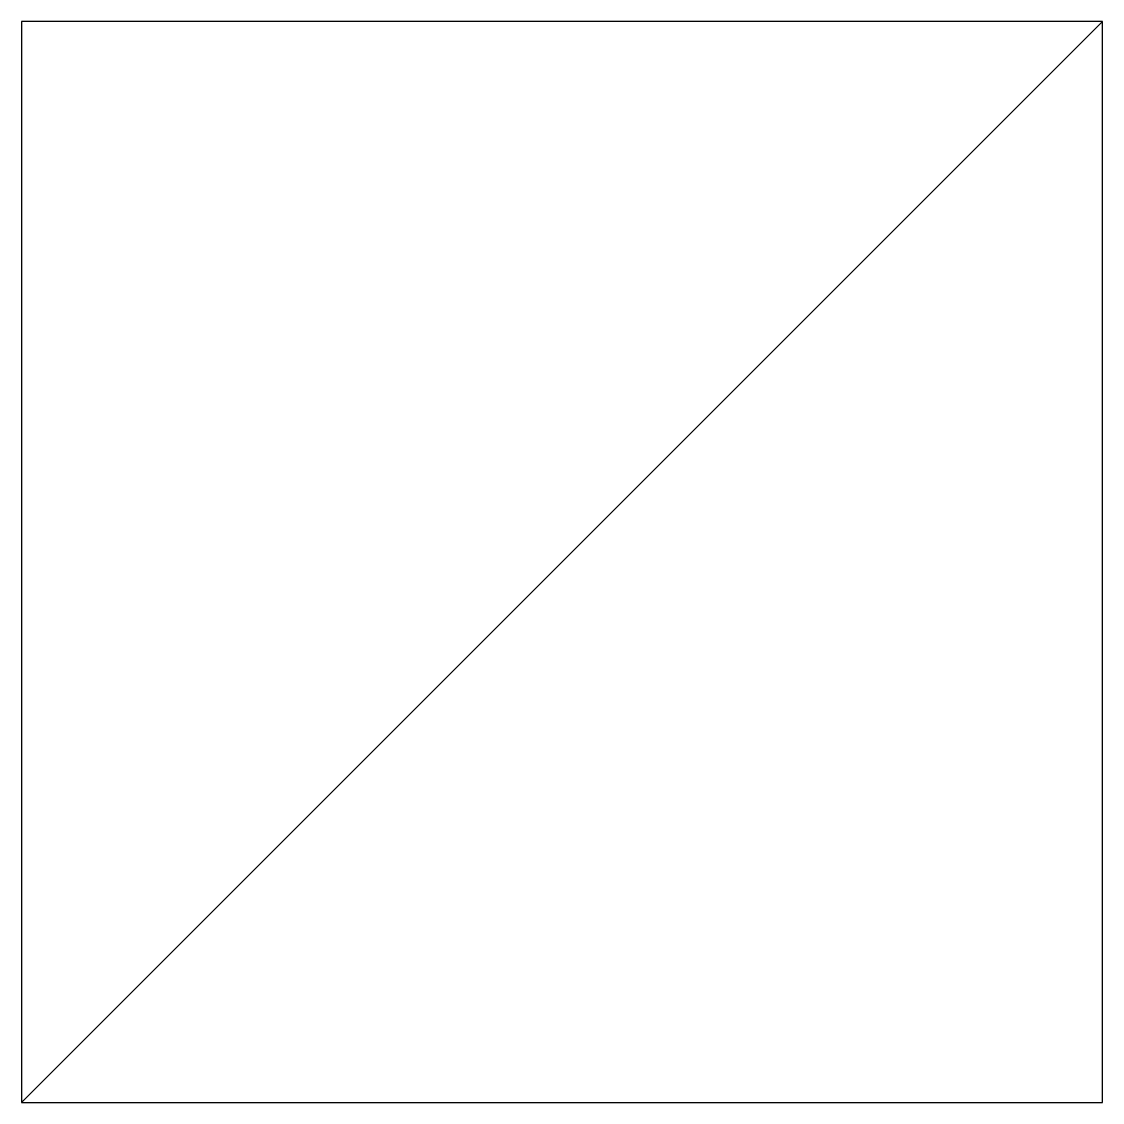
# Model space of a CAD drawing. Header units: metres. Extents: x 0 to 100, y 0 to 100.
import ezdxf

# ---------------------------------------------------------------- set-up
doc = ezdxf.new("R2010")
doc.units = ezdxf.units.M
doc.layers.add('PASSADAS_COMPLETAS', color=1, linetype='Continuous')
doc.layers.add('PECAS_2D', color=3, linetype='Continuous')

msp = doc.modelspace()

# ---------------------------------------------------------------- linework, layer by layer
at = {"layer": 'PASSADAS_COMPLETAS'}
msp.add_line((0, 0), (100, 100), dxfattribs=at)
at = {"layer": 'PECAS_2D'}
msp.add_lwpolyline([(0, 0), (100, 0), (100, 100), (0, 100), (0, 0)], close=True, dxfattribs=at)

doc.saveas('drawing.dxf')
